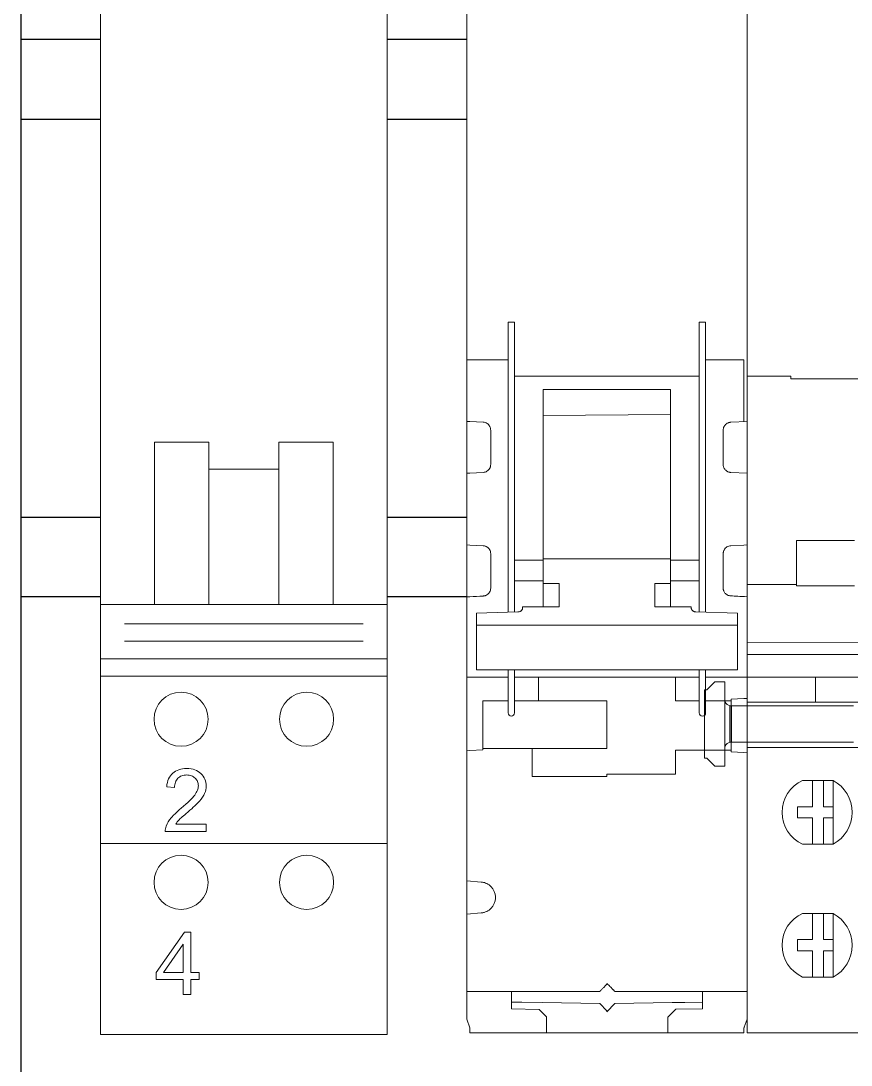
# Model space of a CAD drawing. Header units: millimetres. Extents: x 42356 to 50646, y 31507 to 39566.
# Drawn here: x 47547.5 to 47599.7, y 32974.1 to 33039.7 of the extents above; entities that cross this region are included whole.
import ezdxf

# ---------------------------------------------------------------- set-up
doc = ezdxf.new("R2010")
doc.units = ezdxf.units.MM
doc.set_wipeout_variables(frame=1)
doc.layers.add('000-PI-Oprema', color=30, linetype='Continuous', lineweight=5)
doc.layers.add('002-PI-Kabelska kanalica', color=150, linetype='Continuous')
doc.layers.add('004-PI-DIN Šina', color=3, linetype='Continuous')

# ---------------------------------------------------------------- blocks, each defined once
blk = doc.blocks.new('*U132')
at = {"layer": '002-PI-Kabelska kanalica'}
blk.add_line((-20, -100), (-20, 580), dxfattribs=at)
blk = doc.blocks.new('*U103')
at = {"layer": '004-PI-DIN Šina'}
blk.add_lwpolyline([(540, -17.5), (540, 17.5), (0, 17.5), (0, -17.5)], close=True, dxfattribs=at)
for points in [[(0, 12.5), (540, 12.5)], [(0, -12.5), (540, -12.5)]]:
    blk.add_lwpolyline(points, dxfattribs=at)
blk = doc.blocks.new('5SY4106-7 - 1P')
blk.add_wipeout([(47748.906, 38724.849), (47749.106, 38725.398), (47749.106, 38725.699), (47766.306, 38725.699), (47766.306, 38725.399), (47766.506, 38724.849), (47766.506, 38636.749), (47766.306, 38636.16), (47766.306, 38635.899), (47749.106, 38635.9), (47749.106, 38636.208), (47748.906, 38636.749)]).dxf.layer = '000-PI-Oprema'
at = {"layer": '000-PI-Oprema'}
for p, q in [((47748.906, 38678.181), (47748.906, 38702.499)), ((47766.506, 38702.349), (47766.506, 38678.181)), ((47766.506, 38696.403), (47766.506, 38696.403)), ((47748.906, 38691.749), (47748.906, 38691.749)), ((47766.506, 38686.849), (47766.506, 38686.849)), ((47751.506, 38680.54), (47751.506, 38668.886)), ((47751.506, 38680.54), (47751.906, 38680.54)), ((47751.906, 38668.799), (47751.906, 38680.54)), ((47751.906, 38673.033), (47751.906, 38680.54)), ((47763.506, 38680.54), (47763.506, 38673.165)), ((47763.506, 38680.54), (47763.906, 38680.54)), ((47763.906, 38662.323), (47763.906, 38680.54)), ((47749.106, 38678.181), (47748.906, 38678.181)), ((47751.506, 38678.181), (47749.106, 38678.181)), ((47766.306, 38678.181), (47763.906, 38678.181)), ((47751.906, 38677.15), (47763.506, 38677.15)), ((47763.506, 38677.481), (47763.506, 38668.799)), ((47753.706, 38676.305), (47761.706, 38676.305)), ((47749.106, 38674.302), (47749.932, 38674.259)), ((47751.906, 38668.799), (47751.906, 38674.556)), ((47753.706, 38674.68), (47761.706, 38674.737)), ((47763.506, 38674.406), (47763.506, 38668.799)), ((47765.48, 38674.252), (47766.506, 38674.306)), ((47766.506, 38674.304), (47766.506, 38673.922)), ((47748.906, 38673.924), (47748.906, 38671.047)), ((47766.506, 38671.048), (47766.506, 38673.922)), ((47751.506, 38672.397), (47751.506, 38668.799)), ((47761.706, 38672.106), (47761.706, 38672.828)), ((47761.706, 38672.106), (47761.706, 38672.828)), ((47749.106, 38671.057), (47748.906, 38671.047)), ((47749.932, 38671.1), (47749.106, 38671.057)), ((47766.506, 38671.048), (47765.48, 38671.102)), ((47751.506, 38668.799), (47751.506, 38665.2)), ((47751.506, 38668.799), (47751.506, 38662.323)), ((47751.906, 38662.334), (47751.906, 38668.799)), ((47751.906, 38663.038), (47751.906, 38668.799)), ((47763.506, 38668.799), (47763.506, 38662.334)), ((47763.506, 38668.799), (47763.506, 38663.194)), ((47748.906, 38666.55), (47749.106, 38666.54)), ((47748.906, 38666.55), (47748.906, 38665.499)), ((47749.106, 38666.54), (47749.932, 38666.497)), ((47765.48, 38666.495), (47766.306, 38666.538)), ((47766.306, 38666.538), (47766.506, 38666.549)), ((47766.506, 38665.399), (47766.506, 38666.549)), ((47753.706, 38665.592), (47751.906, 38665.592)), ((47761.706, 38665.67), (47753.706, 38665.67)), ((47763.506, 38665.592), (47761.706, 38665.592)), ((47751.906, 38662.334), (47751.906, 38664.563)), ((47763.506, 38664.433), (47763.506, 38662.334)), ((47753.706, 38664.282), (47751.906, 38664.282)), ((47754.706, 38664.118), (47753.706, 38664.118)), ((47754.706, 38662.653), (47754.706, 38664.118)), ((47760.706, 38664.118), (47760.706, 38662.653)), ((47761.706, 38664.118), (47760.706, 38664.118)), ((47761.706, 38664.282), (47763.506, 38664.282)), ((47749.106, 38663.295), (47748.952, 38663.291)), ((47749.106, 38663.295), (47749.106, 38663.295)), ((47766.506, 38663.344), (47766.506, 38663.293)), ((47752.406, 38662.653), (47754.706, 38662.653)), ((47752.406, 38662.653), (47752.406, 38662.569)), ((47760.706, 38662.653), (47763.006, 38662.653)), ((47763.006, 38662.569), (47763.006, 38662.653)), ((47749.506, 38662.27), (47752.116, 38662.339)), ((47749.506, 38662.27), (47749.506, 38661.504)), ((47763.296, 38662.339), (47765.906, 38662.27)), ((47765.906, 38661.504), (47765.906, 38662.27)), ((47765.906, 38661.504), (47749.506, 38661.504)), ((47749.506, 38661.504), (47749.506, 38661.312)), ((47749.506, 38661.312), (47749.506, 38661.082)), ((47765.906, 38661.312), (47765.906, 38661.504)), ((47765.906, 38661.082), (47765.906, 38661.312)), ((47749.506, 38660.889), (47749.506, 38661.082)), ((47749.506, 38660.889), (47749.506, 38660.659)), ((47749.506, 38660.466), (47749.506, 38660.659)), ((47749.506, 38660.236), (47749.506, 38660.466)), ((47765.906, 38661.082), (47765.906, 38660.889)), ((47765.906, 38660.659), (47765.906, 38660.889)), ((47765.906, 38660.659), (47765.906, 38660.466)), ((47765.906, 38660.466), (47765.906, 38660.236)), ((47749.506, 38660.044), (47749.506, 38660.236)), ((47749.506, 38659.814), (47749.506, 38660.044)), ((47749.506, 38659.621), (47749.506, 38659.814)), ((47765.906, 38660.236), (47765.906, 38660.044)), ((47765.906, 38660.044), (47765.906, 38659.814)), ((47765.906, 38659.814), (47765.906, 38659.621)), ((47748.906, 38659.099), (47748.906, 38659.416)), ((47749.506, 38659.391), (47749.506, 38659.621)), ((47749.506, 38659.198), (47749.506, 38659.391)), ((47749.506, 38658.968), (47749.506, 38659.198)), ((47765.906, 38659.621), (47765.906, 38659.391)), ((47765.906, 38659.391), (47765.906, 38659.198)), ((47765.906, 38659.198), (47765.906, 38658.968)), ((47766.506, 38659.249), (47766.506, 38659.416)), ((47748.906, 38659.099), (47748.906, 38657.825)), ((47749.506, 38658.711), (47749.506, 38658.968)), ((47765.906, 38658.711), (47749.506, 38658.711)), ((47751.506, 38658.716), (47751.506, 38655.999)), ((47751.906, 38655.999), (47751.906, 38658.716)), ((47763.506, 38658.716), (47763.506, 38655.999)), ((47763.906, 38655.999), (47763.906, 38658.711)), ((47765.906, 38658.968), (47765.906, 38658.711)), ((47766.506, 38656.901), (47766.506, 38659.099)), ((47751.506, 38658.249), (47748.906, 38658.249)), ((47748.906, 38653.62), (47748.906, 38657.825)), ((47763.506, 38658.249), (47751.906, 38658.249)), ((47753.406, 38656.749), (47753.406, 38658.249)), ((47762.006, 38658.249), (47762.006, 38656.749)), ((47766.506, 38658.249), (47763.906, 38658.249)), ((47749.906, 38656.749), (47751.506, 38656.749)), ((47749.906, 38653.749), (47749.906, 38656.749)), ((47751.906, 38656.749), (47753.006, 38656.749)), ((47753.406, 38656.749), (47753.006, 38656.749)), ((47753.406, 38656.749), (47757.706, 38656.749)), ((47757.706, 38656.749), (47757.706, 38653.749)), ((47762.406, 38656.749), (47762.006, 38656.749)), ((47762.406, 38656.749), (47763.506, 38656.749)), ((47763.906, 38656.749), (47765.506, 38656.749)), ((47765.506, 38656.849), (47766.306, 38656.89)), ((47765.506, 38656.749), (47765.506, 38656.849)), ((47765.506, 38656.749), (47765.506, 38653.649)), ((47766.506, 38656.901), (47766.306, 38656.89)), ((47766.506, 38653.496), (47766.506, 38656.901)), ((47749.106, 38653.63), (47748.906, 38653.62)), ((47748.906, 38653.62), (47748.906, 38645.725)), ((47749.106, 38653.63), (47749.906, 38653.672)), ((47749.906, 38653.672), (47749.906, 38653.749)), ((47749.906, 38653.749), (47753.006, 38653.749)), ((47753.006, 38653.749), (47753.006, 38651.999)), ((47753.406, 38653.749), (47753.006, 38653.749)), ((47757.706, 38653.749), (47753.406, 38653.749)), ((47762.406, 38653.649), (47762.006, 38653.649)), ((47762.006, 38653.649), (47762.006, 38652.149)), ((47765.506, 38653.649), (47762.406, 38653.649)), ((47765.506, 38653.649), (47765.506, 38653.549)), ((47766.306, 38653.507), (47765.506, 38653.549)), ((47766.506, 38653.496), (47766.306, 38653.507)), ((47766.506, 38639.349), (47766.506, 38653.496)), ((47757.706, 38651.999), (47753.006, 38651.999)), ((47762.006, 38652.149), (47757.706, 38652.149)), ((47757.706, 38652.149), (47757.706, 38651.999)), ((47748.906, 38645.724), (47748.906, 38645.657)), ((47748.906, 38645.449), (47749.816, 38645.37)), ((47748.906, 38644.821), (47748.906, 38643.976)), ((47749.816, 38643.427), (47748.906, 38643.348)), ((47748.906, 38643.126), (47748.906, 38643.073)), ((47748.906, 38643.072), (47748.906, 38639.349)), ((47748.906, 38639.349), (47748.906, 38636.749)), ((47757.706, 38638.949), (47757.706, 38638.999)), ((47766.506, 38636.749), (47766.506, 38639.349)), ((47748.906, 38638.499), (47757.256, 38638.499)), ((47751.706, 38637.395), (47751.706, 38638.499)), ((47758.206, 38638.499), (47766.506, 38638.499)), ((47763.706, 38638.499), (47763.706, 38637.399)), ((47752.356, 38637.818), (47751.706, 38637.829)), ((47753.656, 38637.795), (47752.356, 38637.818)), ((47753.656, 38637.795), (47757.256, 38637.732)), ((47757.706, 38637.275), (47757.256, 38637.732)), ((47758.206, 38637.733), (47757.706, 38637.225)), ((47761.806, 38637.796), (47758.206, 38637.733)), ((47762.606, 38637.81), (47761.806, 38637.796)), ((47763.706, 38637.829), (47762.606, 38637.81)), ((47751.706, 38637.395), (47753.456, 38637.364)), ((47753.906, 38636.907), (47753.456, 38637.364)), ((47753.906, 38636.399), (47753.906, 38636.907)), ((47757.706, 38637.275), (47757.706, 38637.225)), ((47762.026, 38637.384), (47761.526, 38636.879)), ((47761.526, 38636.399), (47761.526, 38636.879)), ((47762.026, 38637.384), (47763.706, 38637.399)), ((47748.906, 38636.749), (47749.106, 38636.208)), ((47766.506, 38636.749), (47766.327, 38636.257)), ((47753.906, 38635.899), (47749.106, 38635.899)), ((47753.906, 38635.899), (47761.526, 38635.899)), ((47761.526, 38635.899), (47766.306, 38635.899))]:
    blk.add_line(p, q, dxfattribs=at)
for centre in [(47751.706, 38655.999), (47763.706, 38655.999)]:
    blk.add_arc(centre, 0.2, 180, 0, dxfattribs=at)
for points, knots in [([(47748.906, 38676.94), (47748.906, 38676.959), (47748.906, 38677.008), (47748.906, 38677.102), (47748.906, 38677.222), (47748.906, 38677.36), (47748.906, 38677.513), (47748.906, 38677.679), (47748.906, 38677.853), (47748.906, 38678.022), (47748.906, 38678.132), (47748.906, 38678.181)], [-3.141598, -3.141598, -3.141598, -3.141598, -3.03253, -2.896859, -2.761188, -2.625517, -2.489847, -2.354176, -2.218505, -2.082834, -1.973766, -1.973766, -1.973766, -1.973766]), ([(47766.306, 38678.181), (47766.306, 38678.159), (47766.306, 38678.106), (47766.306, 38678.026), (47766.306, 38677.943), (47766.306, 38677.868), (47766.306, 38677.803), (47766.306, 38677.754), (47766.306, 38677.73), (47766.306, 38677.722)], [-1.167821, -1.167821, -1.167821, -1.167821, -1.031418, -0.852415, -0.673412, -0.494409, -0.315406, -0.136403, 0, 0, 0, 0]), ([(47766.506, 38678.181), (47766.506, 38678.132), (47766.506, 38678.022), (47766.506, 38677.853), (47766.506, 38677.679), (47766.506, 38677.513), (47766.506, 38677.36), (47766.506, 38677.222), (47766.506, 38677.102), (47766.506, 38677.008), (47766.506, 38676.959), (47766.506, 38676.94)], [3.544562, 3.544562, 3.544562, 3.544562, 3.653618, 3.789292, 3.924967, 4.060641, 4.196316, 4.33199, 4.467665, 4.603339, 4.712394, 4.712394, 4.712394, 4.712394]), ([(47766.306, 38674.595), (47766.306, 38674.68), (47766.306, 38674.85), (47766.306, 38675.097), (47766.306, 38675.337), (47766.306, 38675.569), (47766.306, 38675.793), (47766.306, 38676.011), (47766.306, 38676.221), (47766.306, 38676.464), (47766.306, 38676.731), (47766.306, 38677.015), (47766.306, 38677.275), (47766.306, 38677.513), (47766.306, 38677.652), (47766.306, 38677.722)], [0, 0, 0, 0, 0.062752, 0.125296, 0.187701, 0.250034, 0.312364, 0.374759, 0.437288, 0.500017, 0.600242, 0.700074, 0.79979, 0.899673, 1, 1, 1, 1]), ([(47748.906, 38674.306), (47748.906, 38674.46), (47748.906, 38674.807), (47748.906, 38675.315), (47748.906, 38675.817), (47748.906, 38676.265), (47748.906, 38676.64), (47748.906, 38676.85), (47748.906, 38676.94)], [-3.1305034, -3.1305034, -3.1305034, -3.1305034, -3.0638179, -2.9758987, -2.8879794, -2.8000601, -2.7121409, -2.6343661, -2.6343661, -2.6343661, -2.6343661]), ([(47766.506, 38676.94), (47766.506, 38676.846), (47766.506, 38676.628), (47766.506, 38676.235), (47766.506, 38675.763), (47766.506, 38675.234), (47766.506, 38674.739), (47766.506, 38674.419), (47766.506, 38674.304)], [0.4339169, 0.4339169, 0.4339169, 0.4339169, 0.5147738, 0.6061775, 0.6975812, 0.788985, 0.8803887, 0.9303041, 0.9303041, 0.9303041, 0.9303041]), ([(47753.706, 38675.48), (47753.706, 38675.506), (47753.706, 38675.558), (47753.706, 38675.646), (47753.706, 38675.74), (47753.706, 38675.875), (47753.706, 38676.059), (47753.706, 38676.223), (47753.706, 38676.305)], [0, 0, 0, 0, 0.125424, 0.250193, 0.374902, 0.500146, 0.749703, 1, 1, 1, 1]), ([(47761.706, 38675.48), (47761.706, 38675.514), (47761.706, 38675.596), (47761.706, 38675.741), (47761.706, 38675.913), (47761.706, 38676.1), (47761.706, 38676.235), (47761.706, 38676.304), (47761.706, 38676.305)], [3.7239569, 3.7239569, 3.7239569, 3.7239569, 3.8184071, 3.9326259, 4.0468447, 4.1610635, 4.2752823, 4.2758763, 4.2758763, 4.2758763, 4.2758763]), ([(47753.706, 38673.315), (47753.706, 38673.386), (47753.706, 38673.528), (47753.706, 38673.734), (47753.706, 38673.935), (47753.706, 38674.131), (47753.706, 38674.321), (47753.706, 38674.567), (47753.706, 38674.859), (47753.706, 38675.187), (47753.706, 38675.382), (47753.706, 38675.48)], [0, 0, 0, 0, 0.083508, 0.166833, 0.25006, 0.333277, 0.416572, 0.500032, 0.666688, 0.83311, 1, 1, 1, 1]), ([(47761.706, 38675.48), (47761.706, 38675.432), (47761.706, 38675.335), (47761.706, 38675.182), (47761.706, 38675.023), (47761.706, 38674.857), (47761.706, 38674.685), (47761.706, 38674.446), (47761.706, 38674.134), (47761.706, 38673.737), (47761.706, 38673.456), (47761.706, 38673.315)], [0, 0, 0, 0, 0.083508, 0.166833, 0.25006, 0.333277, 0.416572, 0.500032, 0.666688, 0.83311, 1, 1, 1, 1]), ([(47748.906, 38673.924), (47748.906, 38673.935), (47748.906, 38673.988), (47748.906, 38674.073), (47748.906, 38674.165), (47748.906, 38674.236), (47748.906, 38674.284), (47748.906, 38674.301), (47748.906, 38674.305), (47748.906, 38674.306)], [3.184172, 3.184172, 3.184172, 3.184172, 3.2169007, 3.3376929, 3.458485, 3.5792772, 3.7000694, 3.8208616, 3.8419971, 3.8419971, 3.8419971, 3.8419971]), ([(47749.106, 38674.302), (47749.08, 38674.301), (47749.027, 38674.303), (47748.977, 38674.305), (47748.952, 38674.306)], [0, 0, 0, 0, 0.50856, 1, 1, 1, 1]), ([(47750.406, 38673.762), (47750.405, 38673.783), (47750.404, 38673.826), (47750.391, 38673.89), (47750.371, 38673.951), (47750.334, 38674.025), (47750.275, 38674.107), (47750.179, 38674.185), (47750.064, 38674.243), (47749.976, 38674.254), (47749.932, 38674.259)], [0, 0, 0, 0, 0.089796, 0.178262, 0.266596, 0.356001, 0.517187, 0.674499, 0.839899, 1, 1, 1, 1]), ([(47751.906, 38672.95), (47751.906, 38673.026), (47751.906, 38673.176), (47751.906, 38673.398), (47751.906, 38673.615), (47751.906, 38673.827), (47751.906, 38674.035), (47751.906, 38674.238), (47751.906, 38674.436), (47751.906, 38674.564), (47751.906, 38674.628)], [0, 0, 0, 0, 0.12575, 0.250858, 0.375537, 0.5, 0.624463, 0.749142, 0.87425, 1, 1, 1, 1]), ([(47765.48, 38674.252), (47765.46, 38674.25), (47765.421, 38674.247), (47765.364, 38674.233), (47765.309, 38674.214), (47765.256, 38674.187), (47765.19, 38674.143), (47765.119, 38674.077), (47765.056, 38673.98), (47765.014, 38673.87), (47765.009, 38673.792), (47765.006, 38673.753)], [0, 0, 0, 0, 0.072873, 0.144923, 0.217512, 0.291971, 0.369536, 0.522495, 0.676626, 0.838758, 1, 1, 1, 1]), ([(47750.406, 38673.762), (47750.406, 38673.701), (47750.406, 38673.579), (47750.406, 38673.394), (47750.406, 38673.206), (47750.406, 38673.078), (47750.406, 38673.015)], [0, 0, 0, 0, 0.25014, 0.5, 0.74986, 1, 1, 1, 1]), ([(47765.006, 38673.149), (47765.006, 38673.217), (47765.006, 38673.354), (47765.006, 38673.555), (47765.006, 38673.687), (47765.006, 38673.753)], [0, 0, 0, 0, 0.333419, 0.666581, 1, 1, 1, 1]), ([(47750.406, 38673.015), (47750.406, 38672.898), (47750.406, 38672.666), (47750.406, 38672.313), (47750.406, 38671.958), (47750.406, 38671.719), (47750.406, 38671.6)], [0, 0, 0, 0, 0.2501, 0.5, 0.7499, 1, 1, 1, 1]), ([(47753.706, 38672.005), (47753.706, 38672.017), (47753.706, 38672.064), (47753.706, 38672.221), (47753.706, 38672.467), (47753.706, 38672.746), (47753.706, 38672.991), (47753.706, 38673.188), (47753.706, 38673.273), (47753.706, 38673.315)], [0, 0, 0, 0, 0.061956, 0.224268, 0.397781, 0.571293, 0.733605, 0.866551, 1, 1, 1, 1]), ([(47761.706, 38673.315), (47761.706, 38673.273), (47761.706, 38673.188), (47761.706, 38672.991), (47761.706, 38672.746), (47761.706, 38672.467), (47761.706, 38672.221), (47761.706, 38672.064), (47761.706, 38672.017), (47761.706, 38672.005)], [0, 0, 0, 0, 0.133283, 0.266404, 0.428731, 0.602259, 0.775787, 0.938114, 1, 1, 1, 1]), ([(47765.006, 38671.601), (47765.006, 38671.706), (47765.006, 38671.916), (47765.006, 38672.227), (47765.006, 38672.537), (47765.006, 38672.844), (47765.006, 38673.047), (47765.006, 38673.149)], [0, 0, 0, 0, 0.200123, 0.400061, 0.599939, 0.799877, 1, 1, 1, 1]), ([(47750.406, 38671.6), (47750.405, 38671.576), (47750.403, 38671.529), (47750.388, 38671.462), (47750.366, 38671.401), (47750.339, 38671.347), (47750.307, 38671.299), (47750.255, 38671.238), (47750.175, 38671.172), (47750.058, 38671.116), (47749.974, 38671.106), (47749.932, 38671.1)], [0, 0, 0, 0, 0.095991, 0.18694, 0.272854, 0.353746, 0.429629, 0.500518, 0.670339, 0.836728, 1, 1, 1, 1]), ([(47753.706, 38665.592), (47753.706, 38665.676), (47753.706, 38665.843), (47753.706, 38666.098), (47753.706, 38666.355), (47753.706, 38666.615), (47753.706, 38666.878), (47753.706, 38667.325), (47753.706, 38667.965), (47753.706, 38668.798), (47753.706, 38669.632), (47753.706, 38670.361), (47753.706, 38670.983), (47753.706, 38671.502), (47753.706, 38671.837), (47753.706, 38672.005)], [0, 0, 0, 0, 0.041319, 0.082538, 0.123706, 0.164869, 0.206076, 0.247373, 0.373654, 0.500018, 0.626299, 0.752662, 0.835118, 0.917437, 1, 1, 1, 1]), ([(47761.706, 38672.005), (47761.706, 38671.921), (47761.706, 38671.754), (47761.706, 38671.499), (47761.706, 38671.242), (47761.706, 38670.982), (47761.706, 38670.719), (47761.706, 38670.272), (47761.706, 38669.632), (47761.706, 38668.799), (47761.706, 38667.965), (47761.706, 38667.236), (47761.706, 38666.614), (47761.706, 38666.095), (47761.706, 38665.76), (47761.706, 38665.592)], [0, 0, 0, 0, 0.041319, 0.082538, 0.123706, 0.164869, 0.206076, 0.247373, 0.373654, 0.500018, 0.626299, 0.752662, 0.835118, 0.917437, 1, 1, 1, 1]), ([(47765.48, 38671.102), (47765.459, 38671.104), (47765.418, 38671.108), (47765.356, 38671.123), (47765.297, 38671.146), (47765.241, 38671.176), (47765.188, 38671.214), (47765.129, 38671.269), (47765.069, 38671.35), (47765.017, 38671.466), (47765.01, 38671.555), (47765.006, 38671.601)], [0, 0, 0, 0, 0.081411, 0.163571, 0.246519, 0.330297, 0.414943, 0.500495, 0.647, 0.813478, 1, 1, 1, 1]), ([(47748.906, 38666.55), (47748.906, 38666.829), (47748.906, 38667.419), (47748.906, 38668.328), (47748.906, 38669.269), (47748.906, 38670.178), (47748.906, 38670.768), (47748.906, 38671.047)], [-2.9973945, -2.9973945, -2.9973945, -2.9973945, -2.9274212, -2.8500039, -2.7725867, -2.6951694, -2.6251961, -2.6251961, -2.6251961, -2.6251961]), ([(47766.506, 38671.048), (47766.506, 38670.77), (47766.506, 38670.179), (47766.506, 38669.27), (47766.506, 38668.327), (47766.506, 38667.418), (47766.506, 38666.827), (47766.506, 38666.549)], [1.3845473, 1.3845473, 1.3845473, 1.3845473, 1.4545769, 1.5320565, 1.6095361, 1.6870157, 1.7570453, 1.7570453, 1.7570453, 1.7570453]), ([(47749.932, 38666.497), (47749.953, 38666.495), (47749.995, 38666.491), (47750.056, 38666.476), (47750.115, 38666.453), (47750.172, 38666.423), (47750.224, 38666.385), (47750.283, 38666.33), (47750.343, 38666.249), (47750.395, 38666.132), (47750.402, 38666.044), (47750.406, 38665.997)], [0, 0, 0, 0, 0.081414, 0.163575, 0.246524, 0.330302, 0.414946, 0.500495, 0.647008, 0.813485, 1, 1, 1, 1]), ([(47765.006, 38665.996), (47765.007, 38666.02), (47765.009, 38666.066), (47765.024, 38666.133), (47765.046, 38666.194), (47765.074, 38666.249), (47765.105, 38666.296), (47765.157, 38666.358), (47765.238, 38666.424), (47765.354, 38666.479), (47765.438, 38666.49), (47765.48, 38666.495)], [0, 0, 0, 0, 0.095996, 0.186947, 0.272862, 0.353753, 0.429633, 0.500518, 0.670343, 0.836732, 1, 1, 1, 1]), ([(47750.406, 38665.997), (47750.406, 38665.878), (47750.406, 38665.639), (47750.406, 38665.284), (47750.406, 38664.931), (47750.406, 38664.699), (47750.406, 38664.582)], [0, 0, 0, 0, 0.2501, 0.5, 0.7499, 1, 1, 1, 1]), ([(47765.006, 38664.448), (47765.006, 38664.55), (47765.006, 38664.753), (47765.006, 38665.06), (47765.006, 38665.37), (47765.006, 38665.681), (47765.006, 38665.891), (47765.006, 38665.996)], [0, 0, 0, 0, 0.200123, 0.400061, 0.599939, 0.799877, 1, 1, 1, 1]), ([(47748.906, 38665.499), (47748.906, 38665.493), (47748.906, 38665.482), (47748.906, 38665.39), (47748.906, 38665.248), (47748.906, 38665.057), (47748.906, 38664.825), (47748.906, 38664.563), (47748.906, 38664.272), (47748.906, 38664.008), (47748.906, 38663.827), (47748.906, 38663.673)], [0, 0, 0, 0, 0.125617, 0.251374, 0.373227, 0.495215, 0.61017, 0.72526, 0.831211, 0.937299, 1, 1, 1, 1]), ([(47753.706, 38664.282), (47753.706, 38664.324), (47753.706, 38664.409), (47753.706, 38664.606), (47753.706, 38664.851), (47753.706, 38665.13), (47753.706, 38665.376), (47753.706, 38665.533), (47753.706, 38665.58), (47753.706, 38665.592)], [0, 0, 0, 0, 0.133283, 0.266404, 0.428731, 0.602259, 0.775787, 0.938114, 1, 1, 1, 1]), ([(47761.706, 38665.592), (47761.706, 38665.58), (47761.706, 38665.533), (47761.706, 38665.376), (47761.706, 38665.13), (47761.706, 38664.851), (47761.706, 38664.606), (47761.706, 38664.409), (47761.706, 38664.324), (47761.706, 38664.282)], [0, 0, 0, 0, 0.061956, 0.224268, 0.397781, 0.571293, 0.733605, 0.866551, 1, 1, 1, 1]), ([(47766.506, 38663.344), (47766.506, 38663.807), (47766.506, 38663.964), (47766.506, 38664.204), (47766.506, 38664.487), (47766.506, 38664.742), (47766.506, 38664.969), (47766.506, 38665.153), (47766.506, 38665.345), (47766.506, 38665.377), (47766.506, 38665.399)], [0, 0, 0, 0, 0.045378, 0.153342, 0.261449, 0.378587, 0.495868, 0.620035, 0.744345, 1, 1, 1, 1]), ([(47750.406, 38664.582), (47750.406, 38664.519), (47750.406, 38664.391), (47750.406, 38664.203), (47750.406, 38664.018), (47750.406, 38663.896), (47750.406, 38663.835)], [0, 0, 0, 0, 0.25014, 0.5, 0.74986, 1, 1, 1, 1]), ([(47765.006, 38663.845), (47765.006, 38663.91), (47765.006, 38664.042), (47765.006, 38664.243), (47765.006, 38664.38), (47765.006, 38664.448)], [0, 0, 0, 0, 0.333419, 0.666581, 1, 1, 1, 1]), ([(47749.932, 38663.338), (47749.953, 38663.34), (47749.995, 38663.343), (47750.057, 38663.359), (47750.116, 38663.381), (47750.188, 38663.421), (47750.269, 38663.484), (47750.343, 38663.583), (47750.396, 38663.702), (47750.403, 38663.791), (47750.406, 38663.835)], [0, 0, 0, 0, 0.077945, 0.155461, 0.234219, 0.315814, 0.472015, 0.633013, 0.815923, 1, 1, 1, 1]), ([(47753.706, 38662.653), (47753.706, 38662.795), (47753.706, 38663.25), (47753.706, 38663.861), (47753.706, 38664.282)], [0, 0, 0, 0, 0.31034, 1, 1, 1, 1]), ([(47761.706, 38664.282), (47761.706, 38663.861), (47761.706, 38663.25), (47761.706, 38662.795), (47761.706, 38662.653)], [0, 0, 0, 0, 0.68966, 1, 1, 1, 1]), ([(47765.006, 38663.845), (47765.007, 38663.824), (47765.008, 38663.783), (47765.02, 38663.723), (47765.038, 38663.665), (47765.069, 38663.598), (47765.116, 38663.526), (47765.189, 38663.454), (47765.275, 38663.397), (47765.374, 38663.357), (47765.445, 38663.349), (47765.48, 38663.345)], [0, 0, 0, 0, 0.084577, 0.16806, 0.251451, 0.335757, 0.47014, 0.601907, 0.739797, 0.869971, 1, 1, 1, 1]), ([(47748.906, 38663.291), (47748.906, 38663.292), (47748.906, 38663.296), (47748.906, 38663.313), (47748.906, 38663.361), (47748.906, 38663.432), (47748.906, 38663.524), (47748.906, 38663.609), (47748.906, 38663.662), (47748.906, 38663.673)], [5.5827809, 5.5827809, 5.5827809, 5.5827809, 5.6039163, 5.7247085, 5.8455007, 5.9662929, 6.0870851, 6.2078773, 6.2406059, 6.2406059, 6.2406059, 6.2406059]), ([(47748.906, 38660.657), (47748.906, 38660.747), (47748.906, 38660.957), (47748.906, 38661.332), (47748.906, 38661.78), (47748.906, 38662.282), (47748.906, 38662.79), (47748.906, 38663.137), (47748.906, 38663.291)], [-3.1415924, -3.1415924, -3.1415924, -3.1415924, -3.0638179, -2.9758987, -2.8879794, -2.8000601, -2.7121409, -2.6454554, -2.6454554, -2.6454554, -2.6454554]), ([(47766.506, 38660.657), (47766.506, 38660.694), (47766.506, 38660.768), (47766.506, 38660.887), (47766.506, 38661.014), (47766.506, 38661.148), (47766.506, 38661.29), (47766.506, 38661.439), (47766.506, 38661.595), (47766.506, 38661.813), (47766.506, 38662.101), (47766.506, 38662.473), (47766.506, 38662.869), (47766.506, 38663.151), (47766.506, 38663.293)], [0, 0, 0, 0, 0.062728, 0.125272, 0.18769, 0.250045, 0.312396, 0.374803, 0.437328, 0.500029, 0.625194, 0.749922, 0.874696, 1, 1, 1, 1]), ([(47752.406, 38662.569), (47752.406, 38662.56), (47752.404, 38662.537), (47752.394, 38662.5), (47752.373, 38662.461), (47752.342, 38662.425), (47752.303, 38662.394), (47752.257, 38662.369), (47752.206, 38662.351), (47752.158, 38662.342), (47752.128, 38662.34), (47752.116, 38662.339)], [0, 0, 0, 0, 0.115481, 0.301962, 0.488443, 0.674923, 0.861404, 1.047885, 1.234365, 1.420846, 1.536327, 1.536327, 1.536327, 1.536327]), ([(47763.296, 38662.339), (47763.284, 38662.34), (47763.254, 38662.342), (47763.207, 38662.351), (47763.155, 38662.369), (47763.11, 38662.394), (47763.071, 38662.425), (47763.04, 38662.461), (47763.018, 38662.5), (47763.008, 38662.537), (47763.006, 38662.56), (47763.006, 38662.569)], [0, 0, 0, 0, 0.115481, 0.301962, 0.488443, 0.674923, 0.861404, 1.047885, 1.234365, 1.420846, 1.536327, 1.536327, 1.536327, 1.536327]), ([(47748.906, 38659.416), (47748.906, 38659.465), (47748.906, 38659.575), (47748.906, 38659.744), (47748.906, 38659.918), (47748.906, 38660.084), (47748.906, 38660.237), (47748.906, 38660.375), (47748.906, 38660.495), (47748.906, 38660.589), (47748.906, 38660.638), (47748.906, 38660.657)], [-3.141598, -3.141598, -3.141598, -3.141598, -3.03253, -2.896859, -2.761188, -2.625517, -2.489847, -2.354176, -2.218505, -2.082834, -1.973766, -1.973766, -1.973766, -1.973766]), ([(47766.506, 38659.416), (47766.506, 38659.448), (47766.506, 38659.512), (47766.506, 38659.608), (47766.506, 38659.703), (47766.506, 38659.83), (47766.506, 38659.986), (47766.506, 38660.162), (47766.506, 38660.322), (47766.506, 38660.459), (47766.506, 38660.574), (47766.506, 38660.63), (47766.506, 38660.657)], [0, 0, 0, 0, 0.061391, 0.122427, 0.18342, 0.24468, 0.372209, 0.500076, 0.627605, 0.755472, 0.877481, 1, 1, 1, 1]), ([(47766.506, 38659.099), (47766.506, 38659.099), (47766.506, 38659.101), (47766.506, 38659.117), (47766.506, 38659.145), (47766.506, 38659.189), (47766.506, 38659.229), (47766.506, 38659.249)], [0, 0, 0, 0, 0.169382, 0.332374, 0.500748, 0.7482, 1, 1, 1, 1]), ([(47748.906, 38645.657), (47748.906, 38645.537), (47748.906, 38645.443), (47748.906, 38645.172), (47748.906, 38644.938), (47748.906, 38644.821)], [0, 0, 0, 0, 0.221244, 0.610423, 1, 1, 1, 1]), ([(47749.816, 38643.427), (47749.846, 38643.431), (47749.906, 38643.438), (47749.995, 38643.459), (47750.105, 38643.495), (47750.234, 38643.557), (47750.379, 38643.662), (47750.51, 38643.8), (47750.618, 38643.977), (47750.69, 38644.179), (47750.714, 38644.398), (47750.69, 38644.618), (47750.618, 38644.82), (47750.51, 38644.997), (47750.379, 38645.134), (47750.234, 38645.24), (47750.092, 38645.308), (47749.951, 38645.352), (47749.861, 38645.364), (47749.816, 38645.37)], [0, 0, 0, 0, 0.031513, 0.062834, 0.094232, 0.152293, 0.210532, 0.279327, 0.348301, 0.424071, 0.50002, 0.57579, 0.651739, 0.720534, 0.789508, 0.847569, 0.905809, 0.95275, 1, 1, 1, 1]), ([(47748.906, 38643.976), (47748.906, 38643.857), (47748.906, 38643.62), (47748.906, 38643.328), (47748.906, 38643.154), (47748.906, 38643.13), (47748.906, 38643.126)], [0, 0, 0, 0, 0.310418, 0.620519, 0.930169, 1, 1, 1, 1]), ([(47757.256, 38638.499), (47757.257, 38638.499), (47757.258, 38638.501), (47757.267, 38638.51), (47757.281, 38638.524), (47757.306, 38638.549), (47757.349, 38638.591), (47757.428, 38638.671), (47757.548, 38638.791), (47757.652, 38638.894), (47757.706, 38638.949)], [0, 0, 0, 0, 0.061768, 0.123218, 0.18562, 0.250191, 0.369561, 0.500301, 0.739159, 1, 1, 1, 1]), ([(47758.206, 38638.499), (47758.206, 38638.499), (47758.204, 38638.5), (47758.195, 38638.509), (47758.18, 38638.524), (47758.159, 38638.545), (47758.132, 38638.573), (47758.099, 38638.606), (47758.051, 38638.653), (47757.985, 38638.72), (47757.903, 38638.801), (47757.808, 38638.896), (47757.744, 38638.961), (47757.706, 38638.999)], [0, 0, 0, 0, 0.05611, 0.113821, 0.173761, 0.236494, 0.302508, 0.372227, 0.446008, 0.569361, 0.71286, 0.831554, 1, 1, 1, 1]), ([(47749.106, 38636.208), (47749.106, 38636.179), (47749.106, 38636.121), (47749.106, 38636.043), (47749.106, 38635.978), (47749.106, 38635.932), (47749.106, 38635.904), (47749.106, 38635.9), (47749.106, 38635.899)], [0.2486537, 0.2486537, 0.2486537, 0.2486537, 0.3685854, 0.5000663, 0.6285535, 0.7600358, 0.8779631, 1, 1, 1, 1]), ([(47753.906, 38635.899), (47753.906, 38635.899), (47753.906, 38635.901), (47753.906, 38635.913), (47753.906, 38635.936), (47753.906, 38635.977), (47753.906, 38636.042), (47753.906, 38636.122), (47753.906, 38636.21), (47753.906, 38636.304), (47753.906, 38636.367), (47753.906, 38636.399)], [0, 0, 0, 0, 0.080758, 0.160392, 0.240099, 0.368585, 0.500066, 0.628554, 0.760036, 0.877963, 1, 1, 1, 1]), ([(47761.526, 38635.899), (47761.526, 38635.899), (47761.526, 38635.901), (47761.526, 38635.917), (47761.526, 38635.947), (47761.526, 38635.99), (47761.526, 38636.043), (47761.526, 38636.107), (47761.526, 38636.178), (47761.526, 38636.256), (47761.526, 38636.33), (47761.526, 38636.378), (47761.526, 38636.399)], [0, 0, 0, 0, 0.123, 0.2886, 0.454199, 0.619799, 0.785398, 0.950998, 1.116597, 1.282197, 1.447796, 1.570796, 1.570796, 1.570796, 1.570796]), ([(47766.306, 38636.199), (47766.306, 38636.199), (47766.307, 38636.201), (47766.311, 38636.212), (47766.318, 38636.231), (47766.324, 38636.248), (47766.327, 38636.257)], [0, 0, 0, 0, 0.252065, 0.49567, 0.741509, 1, 1, 1, 1]), ([(47766.306, 38636.199), (47766.306, 38636.192), (47766.306, 38636.16), (47766.306, 38636.107), (47766.306, 38636.043), (47766.306, 38635.99), (47766.306, 38635.947), (47766.306, 38635.917), (47766.306, 38635.901), (47766.306, 38635.899), (47766.306, 38635.899)], [0.411517, 0.411517, 0.411517, 0.411517, 0.454199, 0.619799, 0.785398, 0.950998, 1.116597, 1.282197, 1.447796, 1.570796, 1.570796, 1.570796, 1.570796])]:
    blk.add_open_spline(points, degree=3, knots=knots, dxfattribs=at)
for points in [[(47748.906, 38674.306), (47748.912, 38674.306), (47748.918, 38674.307), (47748.923, 38674.306)], [(47748.952, 38674.306), (47748.942, 38674.306), (47748.933, 38674.306), (47748.923, 38674.306)], [(47766.306, 38674.595), (47766.306, 38674.497), (47766.306, 38674.397), (47766.306, 38674.295)], [(47763.506, 38663.121), (47763.506, 38663.546), (47763.506, 38664.016), (47763.506, 38664.515)], [(47748.923, 38663.291), (47748.918, 38663.29), (47748.912, 38663.291), (47748.906, 38663.291)], [(47748.923, 38663.291), (47748.933, 38663.291), (47748.942, 38663.291), (47748.952, 38663.291)], [(47749.106, 38663.295), (47749.382, 38663.309), (47749.657, 38663.323), (47749.932, 38663.338)], [(47765.48, 38663.345), (47765.755, 38663.331), (47766.031, 38663.316), (47766.506, 38663.293)]]:
    blk.add_open_spline(points, degree=3, dxfattribs=at)
blk = doc.blocks.new('pomoćni_LB')
at = {"layer": '000-PI-Oprema', "ltscale": 0.25}
for p, q in [((-2.532, -23.35), (-2.034, -22.85)), ((-2.034, -22.85), (-1.387, -22.85)), ((-1.387, -22.85), (-1.387, -28.15)), ((-2.682, -23.35), (-2.532, -23.35)), ((-2.682, -27.65), (-2.682, -23.35)), ((-0.976, -24.35), (-1.076, -24.35)), ((-1.076, -24.35), (-1.076, -26.65)), ((-0.976, -26.65), (-0.976, -24.35)), ((-1.076, -26.65), (-0.976, -26.65)), ((-2.532, -27.65), (-2.682, -27.65)), ((-2.034, -28.15), (-2.532, -27.65)), ((-1.387, -28.15), (-2.034, -28.15))]:
    blk.add_line(p, q, dxfattribs=at)
for centre, start, end in [((-1.026, -23.987), 189.90817, 277.89156), ((-1.026, -27.013), 82.10844, 170.09183)]:
    blk.add_arc(centre, 0.366, start, end, dxfattribs=at)
blk.add_wipeout([(0, 44.9), (8.9, 44.9), (8.9, -44.9), (0, -44.9)])
at = {"layer": '000-PI-Oprema'}
for p, q in [((0, -44.9), (0, 44.9)), ((8.9, -44.9), (0, -44.9))]:
    blk.add_line(p, q, dxfattribs=at)
at = {"layer": '000-PI-Oprema', "ltscale": 0.25}
for p, q in [((0, -3.649), (0, 21.55)), ((2.75, -3.649), (0, -3.649)), ((2.75, -3.828), (2.75, -3.649)), ((7, -3.828), (2.75, -3.828)), ((6.75, -13.967), (3.1, -13.967)), ((3.1, -13.967), (3.1, -16.742)), ((3.1, -16.742), (0, -16.742)), ((0, -16.742), (0, -21.142)), ((3.1, -16.742), (3.1, -16.821)), ((3.1, -16.821), (6.75, -16.821)), ((8.35, -20.4), (0, -20.352)), ((0, -21.142), (8.35, -21.142)), ((0, -24.125), (0, -22.55)), ((0, -22.55), (8.9, -22.55)), ((4.3, -22.55), (4.3, -24.125)), ((0, -24.125), (0, -24.35)), ((8.9, -24.125), (0, -24.125)), ((-0.976, -24.35), (6.688, -24.35)), ((6.688, -26.65), (-0.976, -26.65)), ((0, -26.65), (0, -26.975)), ((0, -26.975), (8.9, -26.975)), ((3.483, -29.05), (5.4, -29.05)), ((4.101, -30.7), (4.101, -29.05)), ((4.101, -29.05), (4.798, -29.05)), ((4.798, -29.05), (4.798, -30.7)), ((5.4, -29.05), (5.4, -33.05)), ((3.169, -31.4), (3.169, -30.7)), ((3.169, -30.7), (4.101, -30.7)), ((4.798, -30.7), (5.4, -30.7)), ((5.4, -30.7), (5.4, -31.4)), ((4.101, -31.4), (3.169, -31.4)), ((4.101, -33.05), (4.101, -31.4)), ((5.4, -31.4), (4.798, -31.4)), ((4.798, -31.4), (4.798, -33.05)), ((3.483, -33.05), (4.101, -33.05)), ((5.4, -33.05), (4.101, -33.05)), ((3.483, -37.4), (5.4, -37.4)), ((4.101, -39.049), (4.101, -37.4)), ((4.101, -37.4), (4.798, -37.4)), ((4.798, -37.4), (4.798, -39.049)), ((5.4, -37.4), (5.4, -41.4)), ((3.169, -39.75), (3.169, -39.049)), ((3.169, -39.049), (4.101, -39.049)), ((4.798, -39.049), (5.4, -39.049)), ((5.4, -39.049), (5.4, -39.75)), ((4.101, -39.75), (3.169, -39.75)), ((4.101, -41.4), (4.101, -39.75)), ((5.4, -39.75), (4.798, -39.75)), ((4.798, -39.75), (4.798, -41.4)), ((3.483, -41.4), (4.101, -41.4)), ((5.4, -41.4), (4.101, -41.4))]:
    blk.add_line(p, q, dxfattribs=at)
for centre, radius, start, end in [((4.398, -31.05), 2.2, 114.59543, 245.40457), ((4.333, -31.05), 2.267, 298.07655, 61.92345), ((4.398, -39.4), 2.2, 114.59543, 245.40457), ((4.333, -39.4), 2.267, 298.07655, 61.92345)]:
    blk.add_arc(centre, radius, start, end, dxfattribs=at)
blk = doc.blocks.new('5TE8112 - OFF switch 20A 2NO')
blk.add_wipeout([(48929.091, 38187.381), (48947.091, 38187.381), (48947.091, 38097.381), (48929.091, 38097.381)]).dxf.layer = '000-PI-Oprema'
at = {"layer": '000-PI-Oprema'}
for p, q in [((48929.091, 38164.881), (48929.091, 38119.881)), ((48929.091, 38119.881), (48929.091, 38164.881)), ((48947.091, 38164.881), (48947.091, 38119.881)), ((48935.891, 38132.881), (48940.291, 38132.881)), ((48929.091, 38124.381), (48947.091, 38124.381)), ((48930.591, 38123.181), (48945.591, 38123.181)), ((48930.591, 38122.081), (48945.591, 38122.081)), ((48929.091, 38120.981), (48947.091, 38120.981)), ((48929.091, 38119.881), (48947.091, 38119.881)), ((48929.091, 38119.881), (48947.091, 38119.881)), ((48929.091, 38097.381), (48929.091, 38119.881)), ((48947.091, 38119.881), (48947.091, 38097.381)), ((48929.091, 38109.381), (48947.091, 38109.381)), ((48947.091, 38097.381), (48929.091, 38097.381))]:
    blk.add_line(p, q, dxfattribs=at)
for points in [[(48932.491, 38124.381), (48935.891, 38124.381), (48935.891, 38134.581), (48932.491, 38134.581)], [(48943.691, 38124.381), (48940.291, 38124.381), (48940.291, 38134.581), (48943.691, 38134.581)], [(48935.731, 38110.595), (48935.731, 38110.131), (48933.155, 38110.131), (48933.155, 38110.219), (48933.167, 38110.303), (48933.183, 38110.383), (48933.211, 38110.467), (48933.267, 38110.599), (48933.339, 38110.731), (48933.427, 38110.859), (48933.527, 38110.991), (48933.583, 38111.055), (48933.647, 38111.123), (48933.791, 38111.267), (48933.959, 38111.419), (48934.055, 38111.503), (48934.151, 38111.583), (48934.303, 38111.711), (48934.443, 38111.835), (48934.571, 38111.947), (48934.683, 38112.055), (48934.783, 38112.155), (48934.871, 38112.251), (48934.947, 38112.339), (48935.011, 38112.419), (48935.063, 38112.495), (48935.107, 38112.567), (48935.147, 38112.643), (48935.179, 38112.715), (48935.203, 38112.787), (48935.223, 38112.859), (48935.231, 38112.931), (48935.235, 38112.999), (48935.231, 38113.067), (48935.223, 38113.135), (48935.207, 38113.199), (48935.183, 38113.263), (48935.155, 38113.323), (48935.119, 38113.379), (48935.079, 38113.431), (48935.031, 38113.483), (48934.979, 38113.527), (48934.923, 38113.567), (48934.863, 38113.603), (48934.799, 38113.631), (48934.731, 38113.651), (48934.659, 38113.667), (48934.583, 38113.675), (48934.503, 38113.679), (48934.419, 38113.675), (48934.339, 38113.667), (48934.263, 38113.651), (48934.191, 38113.627), (48934.123, 38113.595), (48934.063, 38113.563), (48934.003, 38113.519), (48933.947, 38113.471), (48933.899, 38113.415), (48933.859, 38113.355), (48933.823, 38113.291), (48933.791, 38113.219), (48933.771, 38113.147), (48933.755, 38113.067), (48933.743, 38112.979), (48933.739, 38112.891), (48933.247, 38112.943), (48933.263, 38113.079), (48933.291, 38113.203), (48933.323, 38113.323), (48933.367, 38113.431), (48933.419, 38113.531), (48933.479, 38113.627), (48933.551, 38113.711), (48933.627, 38113.787), (48933.715, 38113.855), (48933.807, 38113.915), (48933.907, 38113.967), (48934.015, 38114.007), (48934.127, 38114.039), (48934.247, 38114.059), (48934.375, 38114.075), (48934.511, 38114.079), (48934.647, 38114.075), (48934.779, 38114.059), (48934.899, 38114.035), (48935.015, 38113.999), (48935.123, 38113.955), (48935.223, 38113.903), (48935.315, 38113.839), (48935.399, 38113.763), (48935.475, 38113.683), (48935.543, 38113.599), (48935.599, 38113.507), (48935.647, 38113.415), (48935.683, 38113.315), (48935.707, 38113.211), (48935.723, 38113.099), (48935.727, 38112.987), (48935.723, 38112.871), (48935.703, 38112.751), (48935.675, 38112.639), (48935.631, 38112.523), (48935.575, 38112.407), (48935.503, 38112.287), (48935.415, 38112.167), (48935.311, 38112.043), (48935.251, 38111.975), (48935.019, 38111.743), (48934.919, 38111.655), (48934.815, 38111.559), (48934.699, 38111.459), (48934.575, 38111.351), (48934.471, 38111.263), (48934.379, 38111.183), (48934.295, 38111.111), (48934.223, 38111.043), (48934.159, 38110.987), (48934.103, 38110.935), (48934.023, 38110.855), (48933.911, 38110.727), (48933.863, 38110.659), (48933.823, 38110.595)], [(48934.276, 38099.881), (48934.276, 38100.821), (48932.58, 38100.821), (48932.58, 38101.265), (48934.36, 38103.813), (48934.752, 38103.813), (48934.752, 38101.265), (48935.276, 38101.265), (48935.276, 38100.821), (48934.752, 38100.821), (48934.752, 38099.881)], [(48934.276, 38101.265), (48934.276, 38103.041), (48933.052, 38101.265)]]:
    blk.add_lwpolyline(points, close=True, dxfattribs=at)
for centre in [(48934.151, 38117.181), (48942.031, 38117.181), (48934.151, 38106.931), (48942.031, 38106.931)]:
    blk.add_circle(centre, 1.7, dxfattribs=at)

msp = doc.modelspace()

# ---------------------------------------------------------------- block references
at = {"rotation": 180}
msp.add_blockref('*U132', (47527.526, 33530.989), dxfattribs=at)
msp.add_blockref('*U103', (47547.526, 33020.989))

# ---------------------------------------------------------------- next in the draw order: block references
at = {"layer": '000-PI-Oprema', "ltscale": 0.25}
msp.add_blockref('5TE8112 - OFF switch 20A 2NO', (-1376.565, -5121.392), dxfattribs=at)
at = {"layer": '000-PI-Oprema'}
msp.add_blockref('5SY4106-7 - 1P', (-173.38, -5659.81), dxfattribs=at)

# ---------------------------------------------------------------- next in the draw order: block references
at = {"layer": '000-PI-Oprema', "ltscale": 0.25}
msp.add_blockref('pomoćni_LB', (47593.126, 33020.989), dxfattribs=at)

doc.saveas('drawing.dxf')
